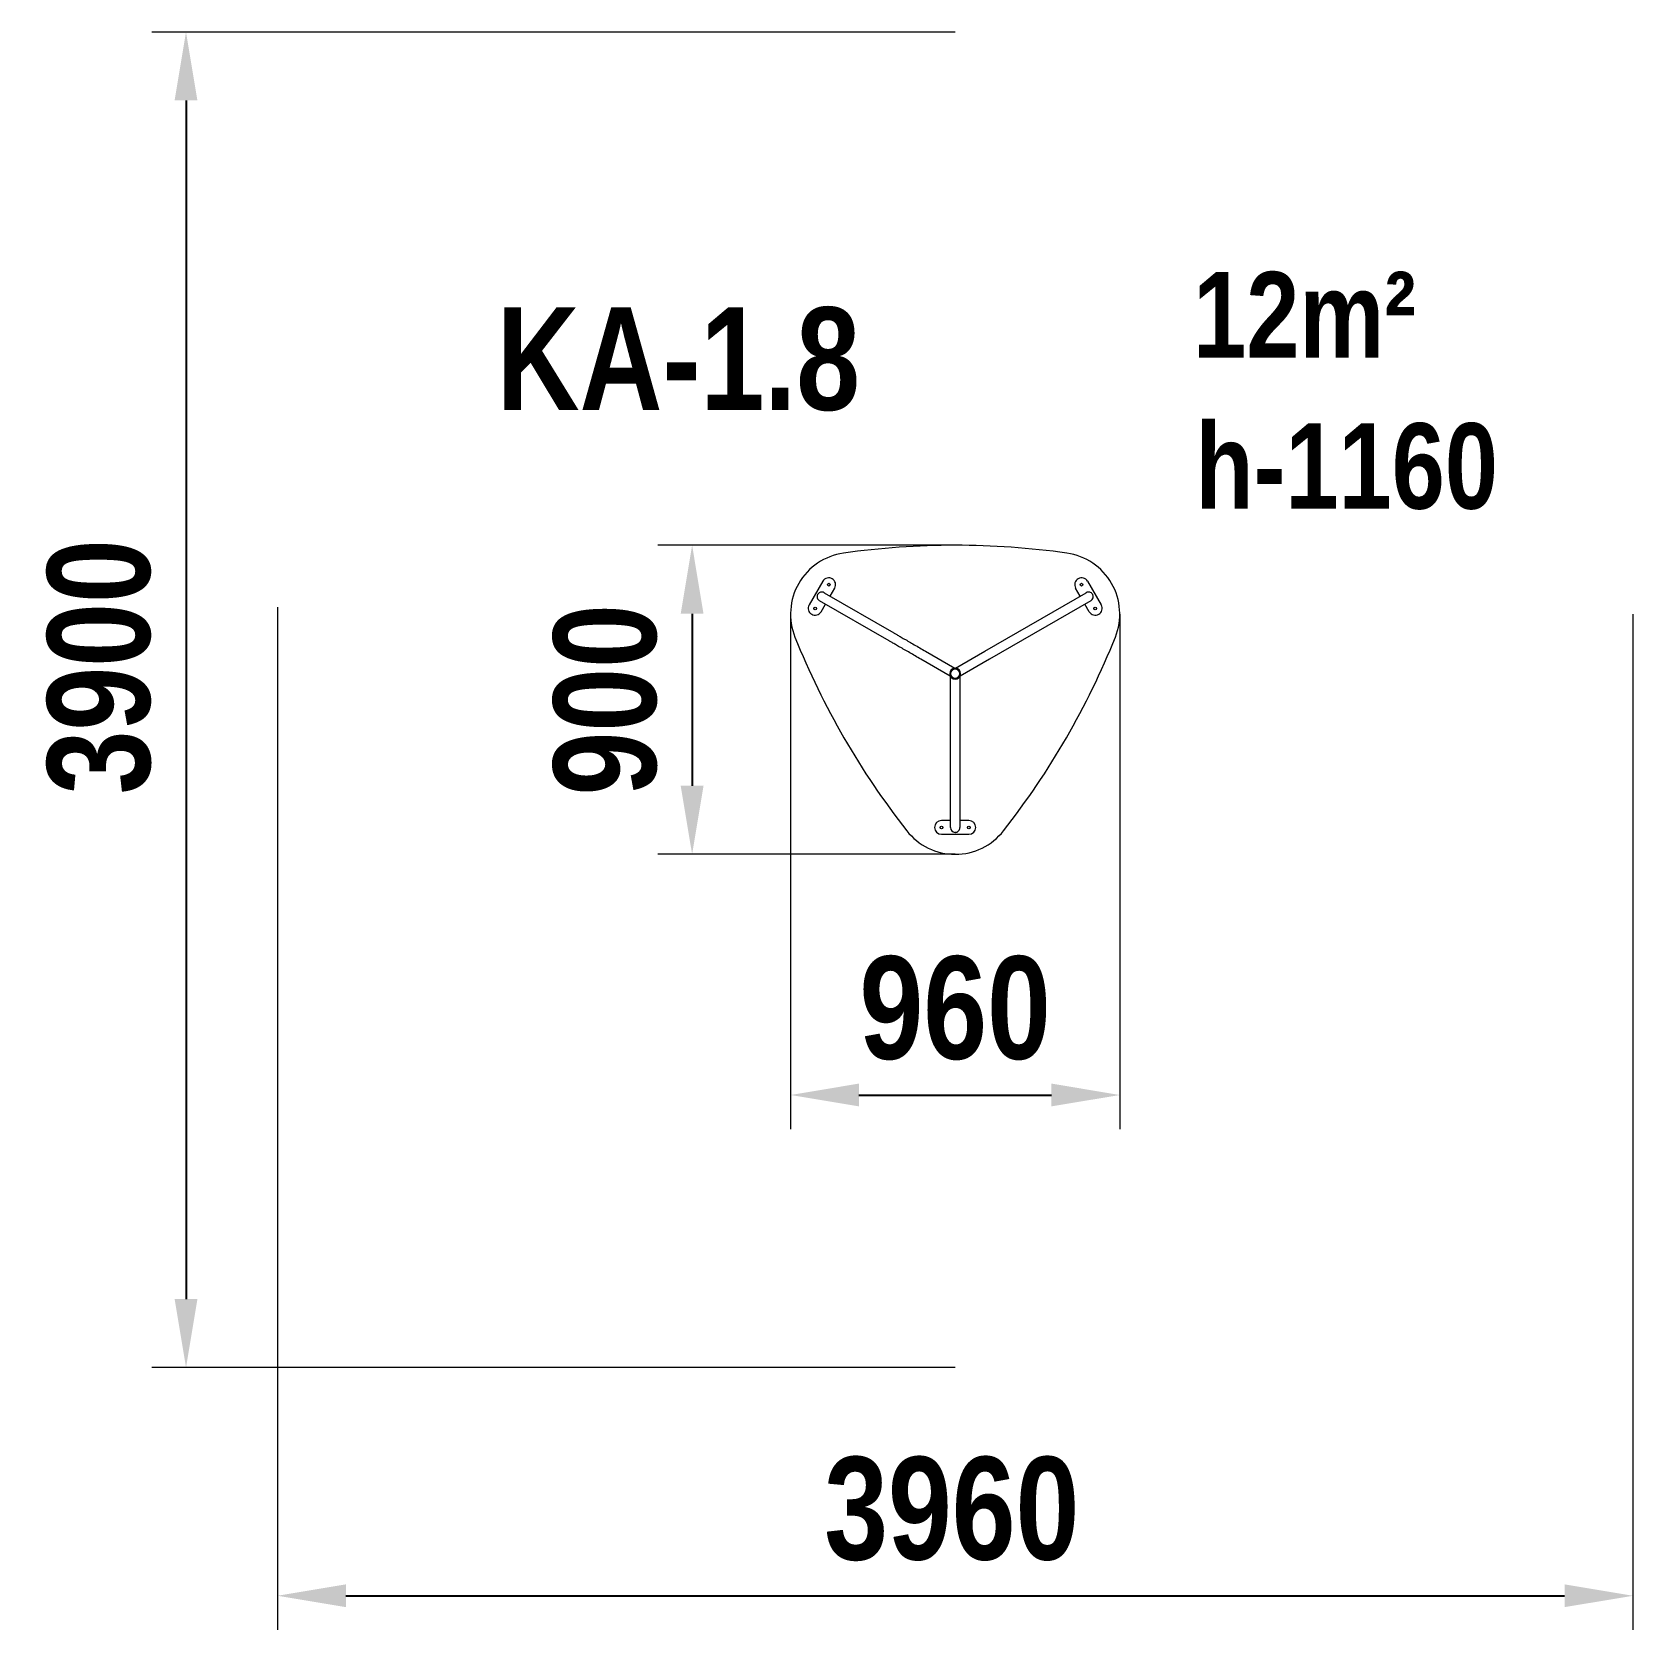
# Model space of a CAD drawing. Header units: millimetres. Extents: x 3607 to 8286, y -2543 to 2127.
import ezdxf

# ---------------------------------------------------------------- set-up
doc = ezdxf.new("R2010")
doc.units = ezdxf.units.MM
for name, color, linetype in [('DiKom', 7, 'Continuous'), ('DIKOM_АРТИКУЛ', 7, 'Continuous'), ('DIKOM_ОБЪЕКТ', 7, 'Continuous'), ('DIKOM_РАЗМЕР_ОБЪЕКТА', 7, 'Continuous')]:
    doc.layers.add(name, color=color, linetype=linetype)
doc.styles.add('style1', font='arialbd.ttf', dxfattribs={"width": 0.8})
doc.dimstyles.new('1-50', dxfattribs={"dimtxt": 300, "dimasz": 200, "dimexe": 100, "dimexo": 0, "dimgap": 100, "dimtad": 1, "dimtxsty": 'style1', "dimcen": 200, "dimclrd": 7, "dimclre": 7, "dimclrt": 7, "dimadec": 1, "dimazin": 2, "dimtfac": 1, "dimtmove": 0, "dimatfit": 2, "dimfxl": 0, "dimlwd": 25, "dimlwe": 18, "dimarcsym": 0})

# ---------------------------------------------------------------- blocks, each defined once
blk = doc.blocks.new('*D9')
at = {"layer": 'Defpoints', "color": 0, "transparency": 16777216}
for p in [(5823.8, 425.8), (6786.2, 425.8), (6786.2, -979.5)]:
    blk.add_point(p, dxfattribs=at)
at = {"layer": 'DIKOM_РАЗМЕР_ОБЪЕКТА', "color": 7, "lineweight": 18, "transparency": 16777216}
for p, q in [((5823.8, 425.8), (5823.8, -1079.5)), ((6786.2, 425.8), (6786.2, -1079.5))]:
    blk.add_line(p, q, dxfattribs=at)
at = {"layer": 'DIKOM_РАЗМЕР_ОБЪЕКТА', "color": 7, "lineweight": 25, "transparency": 16777216}
blk.add_line((6023.8, -979.5), (6586.2, -979.5), dxfattribs=at)
at = {"layer": 'DIKOM_РАЗМЕР_ОБЪЕКТА', "color": 7, "transparency": 16777216}
for points in [[(6023.8, -946.1), (6023.8, -1012.8), (5823.8, -979.5)], [(6586.2, -946.1), (6586.2, -1012.8), (6786.2, -979.5)]]:
    blk.add_solid(points, dxfattribs=at)
at = {"layer": 'DIKOM_РАЗМЕР_ОБЪЕКТА', "color": 7, "transparency": 16777216, "insert": (6305, -726.2), "char_height": 300, "attachment_point": 5, "style": 'style1'}
blk.add_mtext('960', dxfattribs=at)
blk = doc.blocks.new('*D10')
at = {"layer": 'Defpoints', "color": 0, "transparency": 16777216}
for p in [(6305, 627.2), (5536.1, -275.9), (6305, -275.9)]:
    blk.add_point(p, dxfattribs=at)
at = {"layer": 'DIKOM_РАЗМЕР_ОБЪЕКТА', "color": 7, "lineweight": 18, "transparency": 16777216}
for p, q in [((6305, 627.2), (5436.1, 627.2)), ((6305, -275.9), (5436.1, -275.9))]:
    blk.add_line(p, q, dxfattribs=at)
at = {"layer": 'DIKOM_РАЗМЕР_ОБЪЕКТА', "color": 7, "lineweight": 25, "transparency": 16777216}
blk.add_line((5536.1, 427.2), (5536.1, -75.9), dxfattribs=at)
at = {"layer": 'DIKOM_РАЗМЕР_ОБЪЕКТА', "color": 7, "transparency": 16777216}
for points in [[(5502.7, 427.2), (5569.4, 427.2), (5536.1, 627.2)], [(5502.7, -75.9), (5569.4, -75.9), (5536.1, -275.9)]]:
    blk.add_solid(points, dxfattribs=at)
at = {"layer": 'DIKOM_РАЗМЕР_ОБЪЕКТА', "color": 7, "transparency": 16777216, "insert": (5282.8, 175.6), "char_height": 300, "attachment_point": 5, "rotation": 90, "style": 'style1'}
blk.add_mtext('900', dxfattribs=at)
blk = doc.blocks.new('*D11')
at = {"layer": 'Defpoints', "color": 0, "transparency": 16777216}
for p in [(6305, 2127.2), (4056.7, -1775.9), (6305, -1775.9)]:
    blk.add_point(p, dxfattribs=at)
at = {"layer": 'DIKOM_РАЗМЕР_ОБЪЕКТА', "color": 7, "lineweight": 18, "transparency": 16777216}
for p, q in [((6305, 2127.2), (3956.7, 2127.2)), ((6305, -1775.9), (3956.7, -1775.9))]:
    blk.add_line(p, q, dxfattribs=at)
at = {"layer": 'DIKOM_РАЗМЕР_ОБЪЕКТА', "color": 7, "lineweight": 25, "transparency": 16777216}
blk.add_line((4056.7, 1927.2), (4056.7, -1575.9), dxfattribs=at)
at = {"layer": 'DIKOM_РАЗМЕР_ОБЪЕКТА', "color": 7, "transparency": 16777216}
for points in [[(4023.4, 1927.2), (4090.1, 1927.2), (4056.7, 2127.2)], [(4023.4, -1575.9), (4090.1, -1575.9), (4056.7, -1775.9)]]:
    blk.add_solid(points, dxfattribs=at)
at = {"layer": 'DIKOM_РАЗМЕР_ОБЪЕКТА', "color": 7, "transparency": 16777216, "insert": (3803.5, 272), "char_height": 300, "attachment_point": 5, "rotation": 90, "style": 'style1'}
blk.add_mtext('3900', dxfattribs=at)
blk = doc.blocks.new('*D12')
at = {"layer": 'Defpoints', "color": 0, "transparency": 16777216}
for p in [(4323.9, 446.7), (8286.2, 425.8), (8286.2, -2443)]:
    blk.add_point(p, dxfattribs=at)
at = {"layer": 'DiKom', "color": 7, "lineweight": 18, "transparency": 16777216}
for p, q in [((4323.9, 446.7), (4323.9, -2543)), ((8286.2, 425.8), (8286.2, -2543))]:
    blk.add_line(p, q, dxfattribs=at)
at = {"layer": 'DiKom', "color": 7, "lineweight": 25, "transparency": 16777216}
blk.add_line((4523.9, -2443), (8086.2, -2443), dxfattribs=at)
at = {"layer": 'DiKom', "color": 7, "transparency": 16777216}
for points in [[(4523.9, -2409.7), (4523.9, -2476.3), (4323.9, -2443)], [(8086.2, -2409.7), (8086.2, -2476.3), (8286.2, -2443)]]:
    blk.add_solid(points, dxfattribs=at)
at = {"layer": 'DiKom', "color": 7, "transparency": 16777216, "insert": (6295.1, -2189.7), "char_height": 300, "attachment_point": 5, "style": 'style1'}
blk.add_mtext('3960', dxfattribs=at)

msp = doc.modelspace()

# ---------------------------------------------------------------- linework, layer by layer
at = {"layer": 'DIKOM_ОБЪЕКТ', "color": 7, "lineweight": 15}
for p, q in [((5918.217, 521.977), (5878.217, 452.695)), ((6691.76, 521.977), (6731.76, 452.695)), ((5903.057, 483.387), (5903.557, 484.253)), ((5922.038, 488.594), (6125.344, 371.216)), ((5939.358, 478.594), (5952.858, 501.977)), ((6391.86, 317.653), (6687.939, 488.594)), ((6670.619, 478.594), (6657.119, 501.977)), ((6706.42, 484.253), (6706.92, 483.387)), ((5885.538, 425.375), (5885.538, 425.375)), ((6111.844, 347.833), (5908.538, 465.212)), ((5912.858, 432.695), (5925.858, 455.212)), ((6701.439, 465.212), (6405.36, 294.271)), ((6697.119, 432.695), (6684.119, 455.212)), ((6724.439, 425.375), (6724.439, 425.375)), ((6290.801, 244.512), (6204.617, 294.271)), ((6218.117, 317.653), (6304.301, 267.895)), ((6305.676, 267.895), (6391.86, 317.653)), ((6405.36, 294.271), (6319.176, 244.512)), ((6291.488, 143.804), (6291.488, 243.322)), ((6318.488, 243.322), (6318.488, 143.804)), ((6291.488, 36.679), (6291.488, 143.804)), ((6318.488, 143.804), (6318.488, 36.679)), ((6291.488, -198.078), (6291.488, 36.679)), ((6318.488, 36.679), (6318.488, -198.078)), ((6291.488, -177.546), (6264.988, -177.546)), ((6344.988, -177.546), (6318.488, -177.546)), ((6244.988, -197.546), (6244.988, -197.546)), ((6264.988, -217.546), (6344.988, -217.546)), ((6305.488, -211.912), (6304.488, -211.912))]:
    msp.add_line(p, q, dxfattribs=at)
at = {"layer": 'DIKOM_ОБЪЕКТ', "color": 7, "lineweight": 15, "flags": 128}
for points in [[(6204.617, 294.271), (6200.459, 296.671), (6196.308, 299.068), (6192.172, 301.455), (6188.058, 303.831), (6183.974, 306.189), (6179.926, 308.526), (6175.922, 310.837), (6171.969, 313.12), (6168.074, 315.368), (6164.244, 317.58), (6160.485, 319.75), (6156.805, 321.875), (6153.209, 323.951), (6149.705, 325.974), (6146.298, 327.941), (6142.995, 329.848), (6139.801, 331.692), (6136.722, 333.469), (6133.764, 335.178), (6130.931, 336.813), (6128.229, 338.373), (6125.663, 339.855), (6123.236, 341.255), (6120.955, 342.573), (6118.821, 343.805), (6116.84, 344.948), (6115.015, 346.002), (6113.348, 346.964), (6111.844, 347.833)], [(6125.344, 371.216), (6126.848, 370.347), (6128.515, 369.385), (6130.34, 368.331), (6132.321, 367.187), (6134.455, 365.956), (6136.736, 364.638), (6139.163, 363.237), (6141.729, 361.756), (6144.431, 360.196), (6147.264, 358.56), (6150.222, 356.852), (6153.301, 355.075), (6156.495, 353.23), (6159.798, 351.323), (6163.205, 349.356), (6166.709, 347.333), (6170.305, 345.257), (6173.985, 343.133), (6177.744, 340.963), (6181.574, 338.751), (6185.469, 336.502), (6189.422, 334.22), (6193.426, 331.908), (6197.474, 329.571), (6201.558, 327.213), (6205.672, 324.838), (6209.808, 322.45), (6213.959, 320.054), (6218.117, 317.653)]]:
    msp.add_lwpolyline(points, dxfattribs=at)
at = {"layer": 'DIKOM_ОБЪЕКТ', "color": 7, "lineweight": 15}
for centre in [(5935.538, 511.977), (5935.538, 511.977), (6674.439, 511.977), (6674.439, 511.977), (5895.538, 442.695), (5895.538, 442.695), (6714.439, 442.695), (6714.439, 442.695), (6264.988, -197.546), (6264.988, -197.546), (6344.988, -197.546), (6344.988, -197.546)]:
    msp.add_circle(centre, 4, dxfattribs=at)
at = {"layer": 'DIKOM_ОБЪЕКТ', "color": 7, "lineweight": 15, "extrusion": (-3.43608e-15, -7.75695e-18, -1)}
for radius in [16, 13.5]:
    msp.add_circle((-6304.988, 251.909), radius, dxfattribs=at)
at = {"layer": 'DIKOM_ОБЪЕКТ', "color": 7, "lineweight": 15}
for centre, radius, start, end in [((6304.988, -1686.983), 2314.17, 81.885943, 98.114057), ((6003.763, 425.822), 180, 98.114057, 201.885943), ((6606.214, 425.822), 180, 338.114057, 81.885943), ((5935.538, 511.977), 20, 60, 150), ((5935.538, 511.977), 20, 330, 60), ((6674.439, 511.977), 20, 120, 210), ((6674.439, 511.977), 20, 30, 120), ((5895.538, 442.695), 20, 150, 240), ((5895.538, 442.695), 20, 240, 330), ((6714.439, 442.695), 20, 210, 300), ((6714.439, 442.695), 20, 300, 30), ((7984.118, 1221.355), 2314.17, 201.885943, 218.114057), ((4625.859, 1221.355), 2314.17, 321.885943, 338.114057), ((6264.988, -197.546), 20, 90, 180), ((6344.988, -197.546), 20, 0, 90), ((6304.988, -95.916), 180, 218.114057, 321.885943), ((6264.988, -197.546), 20, 180, 270), ((6344.988, -197.546), 20, 270, 0)]:
    msp.add_arc(centre, radius, start, end, dxfattribs=at)
for centre, major_axis, start_param, end_param in [((5915.038, 476.47), (-11.981, 6.917), 0, 1.57079633), ((5915.538, 477.336), (-11.981, 6.917), 4.71238898, 6.28318531), ((6694.439, 477.336), (-11.981, -6.917), 3.14159265, 4.71238898), ((6694.939, 476.47), (-11.981, -6.917), 1.57079633, 3.14159265), ((6304.488, -198.078), (0, 13.834), 1.57079633, 3.14159265), ((6305.488, -198.078), (0, 13.834), 3.14159265, 4.71238898)]:
    msp.add_ellipse(centre, major_axis=major_axis, ratio=0.93969262, start_param=start_param, end_param=end_param, dxfattribs=at)

# ---------------------------------------------------------------- texts
at = {"layer": 'DIKOM_АРТИКУЛ', "insert": (4965, 1322.5), "char_height": 300, "width": 1373.12348, "attachment_point": 1, "style": 'style1'}
msp.add_mtext('KA-1.8', dxfattribs=at)
at = {"layer": 'DIKOM_РАЗМЕР_ОБЪЕКТА', "char_height": 250, "width": 1481.46375, "attachment_point": 1, "style": 'style1'}
for s, insert in [('12m²', (7000.301, 1425.897)), ('h-1160', (7006.5, 984))]:
    msp.add_mtext(s, dxfattribs=dict(at, insert=insert))

# ---------------------------------------------------------------- dimensions: what is measured, and where the dimension line sits
at = {"layer": 'DiKom'}
dim = msp.add_linear_dim(base=(8286.214, -2443), p1=(4323.893, 446.725), p2=(8286.214, 425.822), text='3960', dimstyle='1-50', dxfattribs=at)
dim.commit()
dim.dimension.update_dxf_attribs({"geometry": '*D12', "text_midpoint": (6295.113, -2443), "dimtype": 160})
at = {"layer": 'DIKOM_РАЗМЕР_ОБЪЕКТА'}
for base, p1, p2, text, picture, middle in [((4056.731, -1775.916), (6304.988, 2127.187), (6304.988, -1775.916), '3900', '*D11', (4056.731, 271.957)), ((5536.083, -275.916), (6304.988, 627.187), (6304.988, -275.916), '900', '*D10', (5536.083, 175.636))]:
    dim = msp.add_linear_dim(base=base, p1=p1, p2=p2, angle=90, text=text, dimstyle='1-50', dxfattribs=at)
    dim.commit()
    dim.dimension.update_dxf_attribs({"geometry": picture, "text_midpoint": middle, "dimtype": 160})
dim = msp.add_linear_dim(base=(6786.214, -979.457), p1=(5823.763, 425.822), p2=(6786.214, 425.822), text='960', dimstyle='1-50', dxfattribs=at)
dim.commit()
dim.dimension.update_dxf_attribs({"geometry": '*D9', "text_midpoint": (6304.988, -979.457), "dimtype": 160})

doc.saveas('drawing.dxf')
